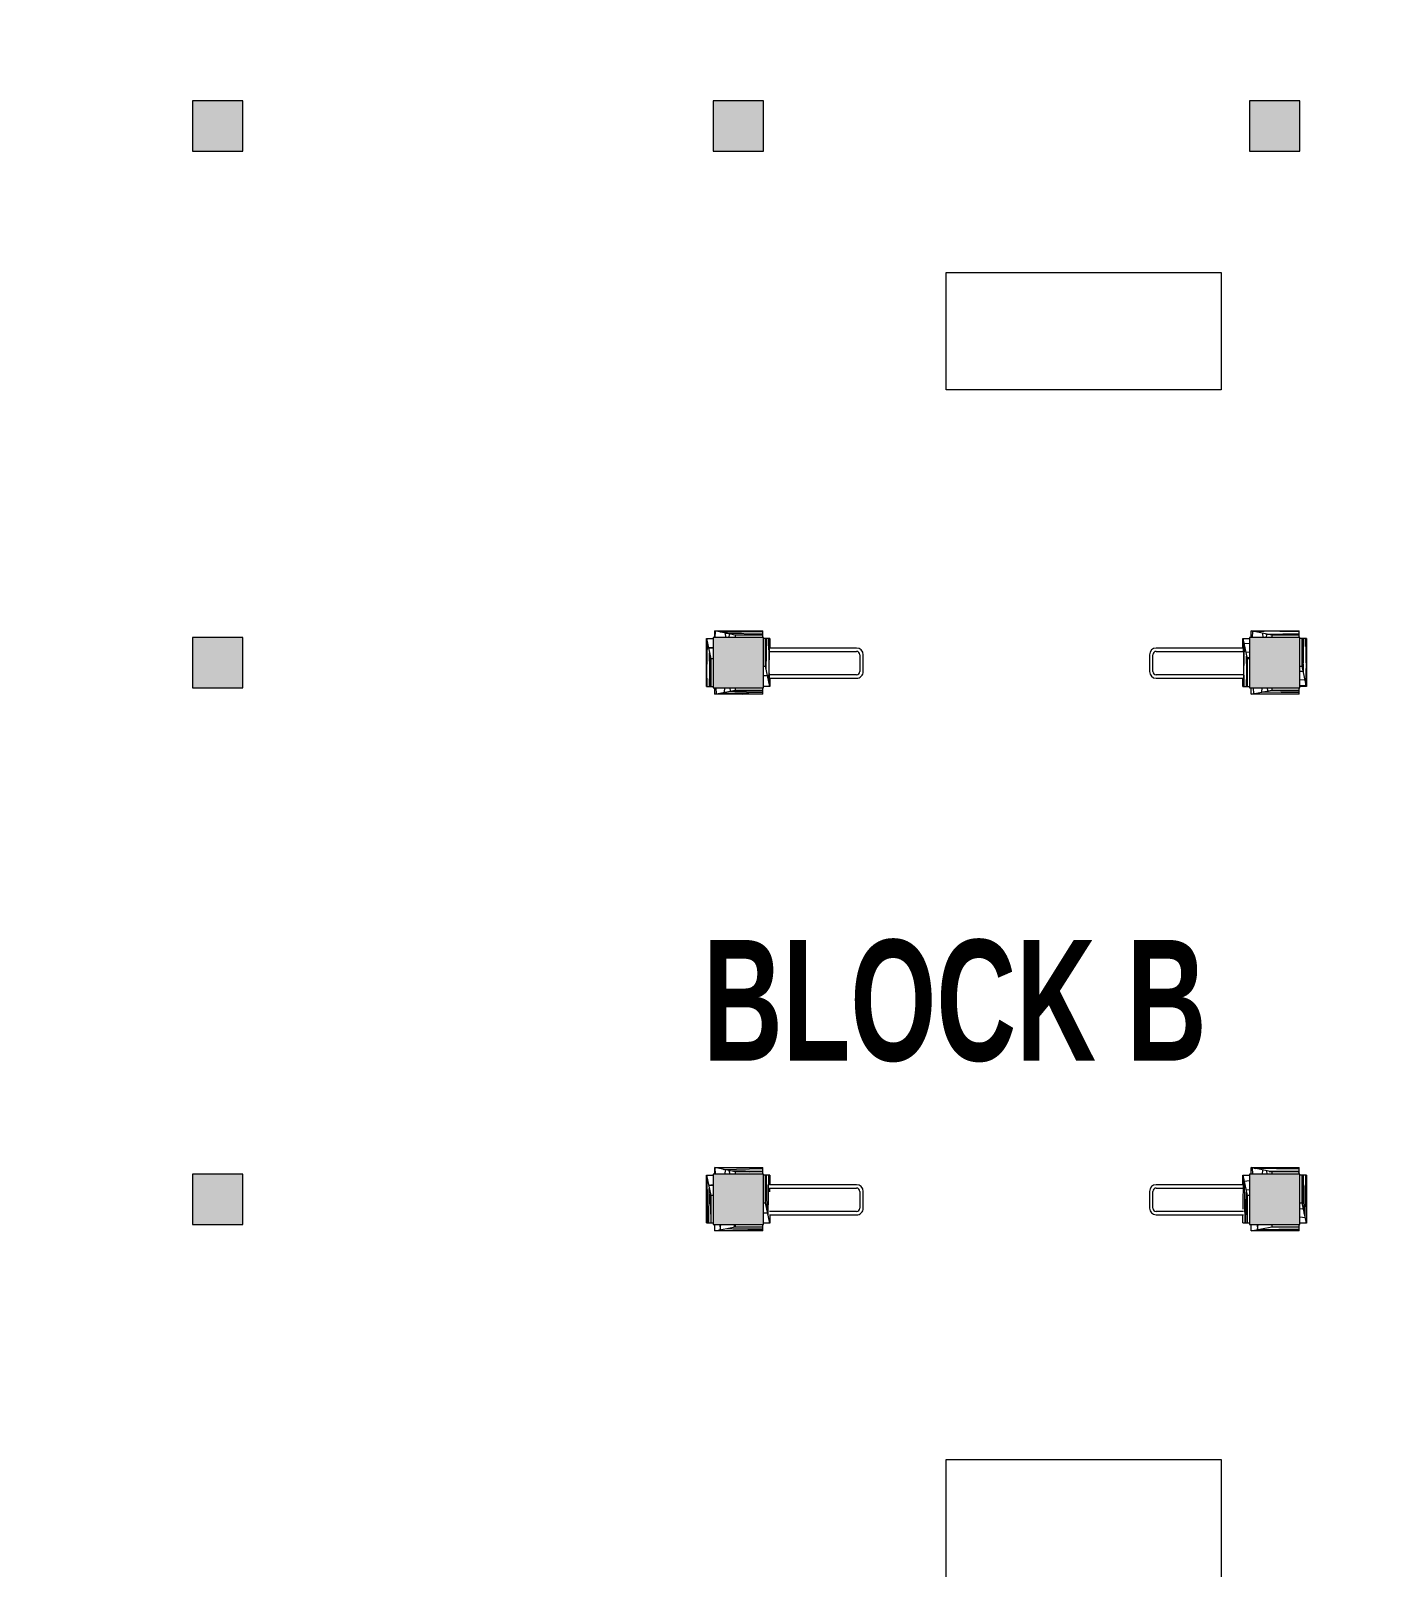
# Model space of a CAD drawing. Header units: millimetres. Extents: x -106145 to 154907, y -84585 to 152038.
# Drawn here: x 30839 to 50844, y 28220 to 51155 of the extents above; entities that cross this region are included whole.
import ezdxf

# ---------------------------------------------------------------- set-up
doc = ezdxf.new("R2010")
doc.units = ezdxf.units.MM
for name, color, linetype, lineweight in [('A-ANNO-DIMS', 7, 'Continuous', 9), ('A-ANNO-DIMS-300', 7, 'Continuous', 9), ('A-FLOR', 7, 'Continuous', 5), ('A-WALL', 7, 'Continuous', 5), ('A-WALL-PATT', 7, 'Continuous', 5), ('G-ANNO-TEXT', 7, 'Continuous', 9), ('S-COLS', 7, 'Continuous', 5)]:
    doc.layers.add(name, color=color, linetype=linetype, lineweight=lineweight)
doc.styles.add('RomanS', font='romans__.ttf', dxfattribs={"width": 0.8, "height": 1200})
doc.styles.add('Swis721 Cn BT_B', font='swisscb.ttf', dxfattribs={"width": 0.8, "height": 1800})
doc.dimstyles.new('Diagonal_-_4_mm_RomanS', dxfattribs={"dimscale": 304.8, "dimtxt": 1219.023462270133, "dimasz": 1.476377952755905, "dimexe": 0.9842519685039369, "dimexo": 0.0625, "dimgap": 0.1968503937007874, "dimtad": 1, "dimdec": 0, "dimzin": 0, "dimdsep": 46, "dimtxsty": 'RomanS', "dimblk1": 'OBLIQUE', "dimblk2": 'OBLIQUE', "dimsah": 1, "dimcen": 0.09, "dimdle": 2.362204724409448, "dimazin": 0, "dimtfac": 1, "dimtdec": 4, "dimtix": 1, "dimtmove": 0, "dimatfit": 3, "dimfxl": 2.362204724409448, "dimfxlon": 1, "dimtvp": 1, "dimtolj": 1, "dimtzin": 0, "dimarcsym": 2})

# ---------------------------------------------------------------- blocks, each defined once
blk = doc.blocks.new('M_Concrete-Rectangular-Column - 750 x 750-8770424-Site Plan -MAIN')
at = {"layer": 'S-COLS', "true_color": 0xeaeaea}
blk.add_hatch(color=254, dxfattribs=at).paths.add_polyline_path([(-374.9999999999494, 374.9999999998974), (-374.9999999999494, -375.0000000000707), (375.000000000036, -375.0000000000707), (375.000000000036, 374.9999999998974), (292.3671047219673, 374.9999999999321)], flags=0)
at = {"layer": 'S-COLS', "color": 254, "true_color": 0xdddddd}
for p, q in [((374.9999999999998, 375), (-375.0000000000001, 375)), ((-375.0000000000001, 375), (-375.0000000000001, -374.9999999999999)), ((374.9999999999998, -374.9999999999999), (374.9999999999998, 375)), ((-375.0000000000001, -374.9999999999999), (374.9999999999998, -374.9999999999999))]:
    blk.add_line(p, q, dxfattribs=at)
blk = doc.blocks.new('M_Concrete-Rectangular-Column - 750 x 750-3585654-Site Plan -MAIN')
at = {"layer": 'S-COLS', "true_color": 0xeaeaea}
blk.add_hatch(color=254, dxfattribs=at).paths.add_polyline_path([(-374.9999999999667, 374.9999999999321), (-374.9999999999667, -375.0000000000707), (375.000000000036, -375.0000000001053), (375.000000000036, 374.9999999999667), (-129.8232236096635, 374.9999999999321)], flags=0)
at = {"layer": 'S-COLS', "color": 254, "true_color": 0xdddddd}
for p, q in [((374.9999999999998, 375), (-375.0000000000001, 375)), ((-375.0000000000001, 375), (-375.0000000000001, -374.9999999999999)), ((374.9999999999998, -374.9999999999999), (374.9999999999998, 375)), ((-375.0000000000001, -374.9999999999999), (374.9999999999998, -374.9999999999999))]:
    blk.add_line(p, q, dxfattribs=at)
blk = doc.blocks.new('Walls 213 - Walls 186-9526310-Site Plan -MAIN')
at = {"layer": 'A-WALL', "color": 254, "true_color": 0xdddddd}
for p, q in [((43152.50151502427, 29952.87207799575), (41855.9199015826, 29952.87207799578)), ((41855.91990158261, 29902.87207799578), (43152.50151502428, 29902.87207799577)), ((43202.50151502428, 29852.87207799577), (43202.50151502428, 29602.87207799573)), ((43252.50151502428, 29602.87207799575), (43252.50151502428, 29852.87207799575)), ((47522.50151502428, 29852.87207799574), (47522.50151502428, 29602.87207799573)), ((47572.50151502427, 29602.87207799573), (47572.50151502428, 29852.87207799574)), ((48921.57729147568, 29952.87207799574), (47622.50151502428, 29952.87207799574)), ((47622.50151502428, 29902.87207799574), (48921.57729147566, 29902.87207799574)), ((43152.50151502428, 29552.87207799573), (41855.91990158261, 29552.87207799573)), ((41855.9199015826, 29502.87207799573), (43152.50151502427, 29502.87207799573)), ((48921.57729147566, 29552.87207799572), (47622.50151502428, 29552.87207799573)), ((47622.50151502428, 29502.87207799573), (48921.57729147566, 29502.87207799572))]:
    blk.add_line(p, q, dxfattribs=at)
for centre, radius, start, end in [((43152.50151502427, 29852.87207799575), 100.0000000000073, 0, 90), ((43152.50151502428, 29852.87207799577), 49.99999999999272, 0, 90), ((47622.50151502428, 29852.87207799574), 100, 90, 180), ((47622.50151502428, 29852.87207799575), 49.99999999999272, 90, 180.000000000008), ((43152.50151502428, 29602.87207799573), 49.99999999999272, 269.9999999999996, 0), ((43152.50151502427, 29602.87207799575), 100.0000000000073, 269.9999999999996, 0), ((47622.50151502428, 29602.87207799573), 100, 180, 269.9999999999996), ((47622.50151502428, 29602.87207799573), 49.99999999999272, 180, 269.9999999999996)]:
    blk.add_arc(centre, radius, start, end, dxfattribs=at)
blk = doc.blocks.new('Walls 198 - Walls 198-9526360-Site Plan -MAIN')
at = {"layer": 'A-WALL-PATT', "true_color": 0xaaaaaa}
h = blk.add_hatch(dxfattribs=at)
h.set_pattern_fill('FP_21', color=253, style=0, pattern_type=2)
h.set_pattern_definition([(85.23200000000001, (40379.173, -4029.926), (-106.1682620678319, 1272.792418860002), []), (94.76799999999996, (40379.173, -4029.926), (-106.1682620678321, -1272.792418860002), [])])
h.paths.add_polyline_path([(41344.26711504773, 38080.12678227783), (41344.26711504773, 38114.03856171708), (41038.74859652929, 38177.51534674731), (41038.74859652929, 38080.12678227783)], flags=0)
h = blk.add_hatch(dxfattribs=at)
h.set_pattern_fill('FP_22', color=253, style=0, pattern_type=2)
h.set_pattern_definition([(0.9960000000000002, (0, 38242.989), (-1272.792084369178, 22.13590389306169), []), (179.004, (0, 38242.989), (-1272.792084369178, -22.13590389306212), [])])
h.paths.add_polyline_path([(41753.74859652928, 38114.03856171708), (41753.74859652921, 38177.51534674731), (41038.74859652929, 38177.51534674731), (41344.26711504773, 38114.03856171708)], flags=0)
at = {"layer": 'A-WALL', "color": 254, "true_color": 0xdddddd}
for p, q in [((41344.26711504769, 38114.03856171704), (41038.74859652925, 38177.51534674728)), ((41038.74859652925, 38080.1267822778), (41038.74859652925, 38177.51534674728)), ((41038.74859652925, 38177.51534674728), (41753.74859652919, 38177.51534674727)), ((41753.74859652922, 38114.03856171704), (41753.74859652919, 38177.51534674727))]:
    blk.add_line(p, q, dxfattribs=at)
at = {"layer": 'A-WALL', "color": 254, "lineweight": 18, "true_color": 0xdddddd}
for p, q in [((41344.2671150477, 38114.03856171705), (41344.2671150477, 38080.1267822778)), ((41753.74859652921, 38114.03856171705), (41344.2671150477, 38114.03856171705)), ((41753.74859652921, 38080.12678227777), (41753.74859652921, 38114.03856171705))]:
    blk.add_line(p, q, dxfattribs=at)
blk = doc.blocks.new('Walls 211 - Walls 198-9526403-Site Plan -MAIN')
at = {"layer": 'A-WALL-PATT', "true_color": 0xaaaaaa}
h = blk.add_hatch(dxfattribs=at)
h.set_pattern_fill('FP_24', color=253, style=0, pattern_type=2)
h.set_pattern_definition([(85.23200000000001, (40379.173, -3969.926), (-106.1682620678319, 1272.792418860002), []), (94.76799999999996, (40379.173, -3969.926), (-106.1682620678321, -1272.792418860002), [])])
h.paths.add_polyline_path([(41038.74859652929, 37292.73821718014), (41344.26711504773, 37356.2150022104), (41344.26711504773, 37390.12678227782), (41038.74859652929, 37390.12678227782)], flags=0)
h = blk.add_hatch(dxfattribs=at)
h.set_pattern_fill('FP_23', color=253, style=0, pattern_type=2)
h.set_pattern_definition([(0.9960000000000002, (0, 37202.027), (-1272.792084369178, 22.13590389306169), []), (179.004, (0, 37202.027), (-1272.792084369178, -22.13590389306212), [])])
h.paths.add_polyline_path([(41038.74859652929, 37292.73821718014), (41753.74859652921, 37292.73821718018), (41753.74859652924, 37356.2150022104), (41344.26711504773, 37356.2150022104)], flags=0)
at = {"layer": 'A-WALL', "color": 254, "true_color": 0xdddddd}
for p, q in [((41038.74859652925, 37292.73821718012), (41038.74859652925, 37390.12678227781)), ((41038.74859652925, 37292.73821718012), (41344.26711504769, 37356.21500221037)), ((41753.74859652919, 37292.73821718014), (41038.74859652925, 37292.73821718012)), ((41753.74859652919, 37292.73821718013), (41753.74859652922, 37356.21500221037))]:
    blk.add_line(p, q, dxfattribs=at)
at = {"layer": 'A-WALL', "color": 254, "lineweight": 18, "true_color": 0xdddddd}
for p, q in [((41344.2671150477, 37390.12678227782), (41344.2671150477, 37356.21500221036)), ((41753.74859652921, 37356.21500221036), (41753.74859652921, 37390.12678227779)), ((41344.2671150477, 37356.21500221036), (41753.74859652921, 37356.21500221036))]:
    blk.add_line(p, q, dxfattribs=at)
blk = doc.blocks.new('Walls 215 - Walls 198-9526430-Site Plan -MAIN')
at = {"layer": 'A-WALL-PATT', "true_color": 0xaaaaaa}
h = blk.add_hatch(dxfattribs=at)
h.set_pattern_fill('FP_26', color=253, style=0, pattern_type=2)
h.set_pattern_definition([(94.76799999999996, (40957.592, -3623.622), (-106.1682620678321, -1272.792418860002), []), (265.232, (40957.592, -3623.622), (106.1682620678321, -1272.792418860002), [])])
h.paths.add_polyline_path([(41344.26711504767, 37356.21500221037), (41344.26711504767, 37390.12676065223), (41038.74859652922, 37390.12676065223), (41038.74859652922, 37292.73821718014)], flags=0)
h = blk.add_hatch(dxfattribs=at)
h.set_pattern_fill('FP_25', color=253, style=0, pattern_type=2)
h.set_pattern_definition([(179.004, (83135.23599999999, 37202.13200000001), (-1272.792084369178, -22.13590389306212), []), (180.996, (83135.23599999999, 37202.13200000001), (1272.792084369178, -22.13590389306212), [])])
h.paths.add_polyline_path([(41753.74859652918, 37356.21500221037), (41344.26711504767, 37356.21500221037), (41038.74859652922, 37292.73821718014), (41753.74859652916, 37292.73821718014)], flags=0)
at = {"layer": 'A-WALL', "color": 254, "true_color": 0xdddddd}
for p, q in [((41038.74859652925, 37292.73821718012), (41038.74859652925, 37390.12676065225)), ((41038.74859652925, 37292.73821718012), (41344.26711504769, 37356.21500221037)), ((41753.74859652919, 37292.73821718014), (41038.74859652925, 37292.73821718012)), ((41753.74859652919, 37292.73821718013), (41753.74859652922, 37356.21500221037))]:
    blk.add_line(p, q, dxfattribs=at)
at = {"layer": 'A-WALL', "color": 254, "lineweight": 18, "true_color": 0xdddddd}
for p, q in [((41344.2671150477, 37390.12676065225), (41344.2671150477, 37356.21500221036)), ((41753.74859652921, 37356.21500221036), (41753.74859652921, 37390.12676065222)), ((41344.2671150477, 37356.21500221036), (41753.74859652921, 37356.21500221036))]:
    blk.add_line(p, q, dxfattribs=at)
blk = doc.blocks.new('Walls 216 - Walls 198-9526457-Site Plan -MAIN')
at = {"layer": 'A-WALL-PATT', "true_color": 0xaaaaaa}
h = blk.add_hatch(dxfattribs=at)
h.set_pattern_fill('FP_28', color=253, style=0, pattern_type=2)
h.set_pattern_definition([(274.768, (40376.816, 79153.875), (106.1682620678319, 1272.792418860002), []), (85.23200000000001, (40376.816, 79153.875), (-106.1682620678319, 1272.792418860002), [])])
h.paths.add_polyline_path([(41038.74859652929, 37292.73821718009), (41344.26711504773, 37356.21500221032), (41344.26711504773, 37390.12682381989), (41038.74859652929, 37390.12682381989)], flags=0)
h = blk.add_hatch(dxfattribs=at)
h.set_pattern_fill('FP_27', color=253, style=0, pattern_type=2)
h.set_pattern_definition([(359.004, (-338.804, 37227.16), (1272.792084369178, 22.13590389306169), []), (0.9960000000000002, (-338.804, 37227.16), (-1272.792084369178, 22.13590389306169), [])])
h.paths.add_polyline_path([(41038.74859652929, 37292.73821718009), (41163.99392061787, 37293.60776218052), (41163.99392061787, 37297.95548718258), (41213.99392061787, 37297.95548718258), (41213.99392061787, 37293.60776218052), (41563.99392061793, 37293.60776218052), (41563.99392061793, 37297.95548718258), (41613.99392061792, 37297.95548718258), (41613.99392061792, 37292.73821718009), (41753.74859652921, 37293.60776218052), (41753.74859652924, 37356.21500221032), (41344.26711504773, 37356.21500221032), (41064.46843584755, 37298.0819610531)], flags=0)
at = {"layer": 'A-WALL', "color": 254, "true_color": 0xdddddd}
for p, q in [((41038.74859652925, 37292.73821718012), (41038.74859652925, 37390.12682381994)), ((41038.74859652925, 37292.73821718012), (41344.26711504769, 37356.21500221037)), ((41163.99392061783, 37292.73821718012), (41038.74859652925, 37292.73821718012)), ((41753.74859652919, 37292.73821718014), (41613.99392061789, 37292.73821718014)), ((41753.74859652919, 37292.73821718013), (41753.74859652922, 37356.21500221037))]:
    blk.add_line(p, q, dxfattribs=at)
at = {"layer": 'A-WALL', "color": 254, "lineweight": 18, "true_color": 0xdddddd}
for p, q in [((41344.2671150477, 37390.12682381994), (41344.2671150477, 37356.21500221036)), ((41753.74859652921, 37356.21500221036), (41753.74859652921, 37390.12682381993)), ((41344.2671150477, 37356.21500221036), (41753.74859652921, 37356.21500221036))]:
    blk.add_line(p, q, dxfattribs=at)
blk = doc.blocks.new('Walls 217 - Walls 198-9526484-Site Plan -MAIN')
at = {"layer": 'A-WALL-PATT', "true_color": 0xaaaaaa}
h = blk.add_hatch(dxfattribs=at)
h.set_pattern_fill('FP_29', color=253, style=0, pattern_type=2)
h.set_pattern_definition([(85.23200000000001, (40323.512, -4029.926), (-106.1682620678319, 1272.792418860002), []), (94.76799999999996, (40323.512, -4029.926), (-106.1682620678321, -1272.792418860002), [])])
h.paths.add_polyline_path([(41038.74859652929, 38080.12682382008), (41344.26711504773, 38080.12682382008), (41344.26711504773, 38114.03856171711), (41038.74859652929, 38177.51534674735)], flags=0)
h = blk.add_hatch(dxfattribs=at)
h.set_pattern_fill('FP_30', color=253, style=0, pattern_type=2)
h.set_pattern_definition([(0.9960000000000002, (-8000, 38242.989), (-1272.792084369178, 22.13590389306169), []), (179.004, (-8000, 38242.989), (-1272.792084369178, -22.13590389306212), [])])
h.paths.add_polyline_path([(41344.26711504773, 38114.03856171711), (41753.74859652924, 38114.03856171711), (41753.74859652924, 38177.51534674735), (41038.74859652929, 38177.51534674735), (41166.26748140411, 38151.02108092755)], flags=0)
at = {"layer": 'A-WALL', "color": 254, "true_color": 0xdddddd}
for p, q in [((41344.26711504769, 38114.03856171704), (41038.74859652925, 38177.51534674728)), ((41038.74859652925, 38080.12676275786), (41038.74859652925, 38177.51534674728)), ((41038.74859652925, 38177.51534674728), (41753.74859652919, 38177.51534674727)), ((41753.74859652922, 38114.03856171704), (41753.74859652919, 38177.51534674727))]:
    blk.add_line(p, q, dxfattribs=at)
at = {"layer": 'A-WALL', "color": 254, "lineweight": 18, "true_color": 0xdddddd}
for p, q in [((41344.2671150477, 38114.03856171705), (41344.2671150477, 38080.12678848975)), ((41753.74859652921, 38114.03856171705), (41344.2671150477, 38114.03856171705)), ((41753.74859652921, 38080.12682297776), (41753.74859652921, 38114.03856171705))]:
    blk.add_line(p, q, dxfattribs=at)
blk = doc.blocks.new('Walls 219 - Walls 198-9526527-Site Plan -MAIN')
at = {"layer": 'A-WALL-PATT', "true_color": 0xaaaaaa}
h = blk.add_hatch(dxfattribs=at)
h.set_pattern_fill('FP_32', color=253, style=0, pattern_type=2)
h.set_pattern_definition([(85.23200000000001, (40323.512, -3969.926), (-106.1682620678319, 1272.792418860002), []), (94.76799999999996, (40323.512, -3969.926), (-106.1682620678321, -1272.792418860002), [])])
h.paths.add_polyline_path([(41038.74859652929, 37292.73821718014), (41344.26711504773, 37356.21500221037), (41344.26711504773, 37390.12676065233), (41038.74859652929, 37390.12676065233)], flags=0)
h = blk.add_hatch(dxfattribs=at)
h.set_pattern_fill('FP_31', color=253, style=0, pattern_type=2)
h.set_pattern_definition([(0.9960000000000002, (-8000, 37202.027), (-1272.792084369178, 22.13590389306169), []), (179.004, (-8000, 37202.027), (-1272.792084369178, -22.13590389306212), [])])
h.paths.add_polyline_path([(41166.26748140411, 37292.73821718014), (41753.74859652924, 37292.73821718017), (41753.74859652924, 37356.21500221041), (41344.26711504773, 37356.21500221041), (41038.74859652929, 37292.73821718014)], flags=0)
at = {"layer": 'A-WALL', "color": 254, "true_color": 0xdddddd}
for p, q in [((41038.74859652925, 37292.73821718012), (41038.74859652925, 37390.12676275789)), ((41038.74859652925, 37292.73821718012), (41344.26711504769, 37356.21500221037)), ((41753.74859652919, 37292.73821718014), (41038.74859652925, 37292.73821718012)), ((41753.74859652919, 37292.73821718013), (41753.74859652922, 37356.21500221037))]:
    blk.add_line(p, q, dxfattribs=at)
at = {"layer": 'A-WALL', "color": 254, "lineweight": 18, "true_color": 0xdddddd}
for p, q in [((41344.2671150477, 37390.12678848978), (41344.2671150477, 37356.21500221036)), ((41753.74859652921, 37356.21500221036), (41753.74859652921, 37390.12682297779)), ((41344.2671150477, 37356.21500221036), (41753.74859652921, 37356.21500221036))]:
    blk.add_line(p, q, dxfattribs=at)
blk = doc.blocks.new('Walls 220 - Walls 198-9526554-Site Plan -MAIN')
at = {"layer": 'A-WALL-PATT', "true_color": 0xaaaaaa}
h = blk.add_hatch(dxfattribs=at)
h.set_pattern_fill('FP_34', color=253, style=0, pattern_type=2)
h.set_pattern_definition([(94.76799999999996, (40957.592, -11623.622), (-106.1682620678321, -1272.792418860002), []), (265.232, (40957.592, -11623.622), (106.1682620678321, -1272.792418860002), [])])
h.paths.add_polyline_path([(41344.26711504763, 37356.21500221041), (41344.26711504763, 37390.12676065219), (41038.7485965292, 37390.12676065219), (41038.7485965292, 37292.73821718014)], flags=0)
h = blk.add_hatch(dxfattribs=at)
h.set_pattern_fill('FP_33', color=253, style=0, pattern_type=2)
h.set_pattern_definition([(179.004, (83135.23599999999, 37199.713), (-1272.792084369178, -22.13590389306212), []), (180.996, (83135.23599999999, 37199.713), (1272.792084369178, -22.13590389306212), [])])
h.paths.add_polyline_path([(41753.74859652918, 37356.21500221041), (41344.26711504763, 37356.21500221041), (41038.7485965292, 37292.73821718014), (41182.43840673046, 37293.60776218057), (41182.43840673046, 37297.95548718263), (41232.43840673046, 37297.95548718263), (41232.43840673046, 37293.60776218057), (41582.43840673046, 37293.60776218057), (41582.43840673046, 37297.95548718263), (41632.43840673047, 37297.95548718263), (41632.43840673047, 37292.73821718014), (41753.74859652914, 37292.73821718014)], flags=0)
at = {"layer": 'A-WALL', "color": 254, "true_color": 0xdddddd}
for p, q in [((41038.74859652925, 37292.73821718012), (41038.74859652925, 37390.12676179464)), ((41038.74859652925, 37292.73821718012), (41344.26711504769, 37356.21500221037)), ((41182.43840673051, 37292.73821718012), (41038.74859652925, 37292.73821718012)), ((41753.74859652919, 37292.73821718014), (41632.43840673051, 37292.73821718014)), ((41753.74859652919, 37292.73821718013), (41753.74859652922, 37356.21500221037))]:
    blk.add_line(p, q, dxfattribs=at)
at = {"layer": 'A-WALL', "color": 254, "lineweight": 18, "true_color": 0xdddddd}
for p, q in [((41344.2671150477, 37390.12678752652), (41344.2671150477, 37356.21500221036)), ((41753.74859652921, 37356.21500221036), (41753.74859652921, 37390.12682201454)), ((41344.2671150477, 37356.21500221036), (41753.74859652921, 37356.21500221036))]:
    blk.add_line(p, q, dxfattribs=at)
blk = doc.blocks.new('Walls 221 - Walls 198-9526581-Site Plan -MAIN')
at = {"layer": 'A-WALL-PATT', "true_color": 0xaaaaaa}
h = blk.add_hatch(dxfattribs=at)
h.set_pattern_fill('FP_36', color=253, style=0, pattern_type=2)
h.set_pattern_definition([(274.768, (40376.816, 87153.875), (106.1682620678319, 1272.792418860002), []), (85.23200000000001, (40376.816, 87153.875), (-106.1682620678319, 1272.792418860002), [])])
h.paths.add_polyline_path([(41038.74859652927, 37292.73821718006), (41344.26711504773, 37356.21500221029), (41344.26711504773, 37390.12676065222), (41038.74859652927, 37390.12676065222)], flags=0)
h = blk.add_hatch(dxfattribs=at)
h.set_pattern_fill('FP_35', color=253, style=0, pattern_type=2)
h.set_pattern_definition([(359.004, (-338.804, 37229.578), (1272.792084369178, 22.13590389306169), []), (0.9960000000000002, (-338.804, 37229.578), (-1272.792084369178, 22.13590389306169), [])])
h.paths.add_polyline_path([(41038.74859652927, 37292.73821718006), (41753.74859652923, 37292.73821718006), (41753.74859652924, 37356.21500221029), (41344.26711504773, 37356.21500221029), (41064.46843584764, 37298.0819610531)], flags=0)
at = {"layer": 'A-WALL', "color": 254, "true_color": 0xdddddd}
for p, q in [((41038.74859652925, 37292.73821718012), (41038.74859652925, 37390.12676212618)), ((41038.74859652925, 37292.73821718012), (41344.26711504769, 37356.21500221037)), ((41753.74859652919, 37292.73821718014), (41038.74859652925, 37292.73821718012)), ((41753.74859652919, 37292.73821718013), (41753.74859652922, 37356.21500221037))]:
    blk.add_line(p, q, dxfattribs=at)
at = {"layer": 'A-WALL', "color": 254, "lineweight": 18, "true_color": 0xdddddd}
for p, q in [((41344.2671150477, 37390.12678785808), (41344.2671150477, 37356.21500221036)), ((41753.74859652921, 37356.21500221036), (41753.74859652921, 37390.12682234613)), ((41344.2671150477, 37356.21500221036), (41753.74859652921, 37356.21500221036))]:
    blk.add_line(p, q, dxfattribs=at)
blk = doc.blocks.new('Walls 222 - Walls 198-9526608-Site Plan -MAIN')
at = {"layer": 'A-WALL-PATT', "true_color": 0xaaaaaa}
h = blk.add_hatch(dxfattribs=at)
h.set_pattern_fill('FP_37', color=253, style=0, pattern_type=2)
h.set_pattern_definition([(85.23200000000001, (40323.512, 3970.074), (-106.1682620678319, 1272.792418860002), []), (94.76799999999996, (40323.512, 3970.074), (-106.1682620678321, -1272.792418860002), [])])
h.paths.add_polyline_path([(41038.74859652927, 38080.12682382003), (41344.26711504775, 38080.12682382003), (41344.26711504775, 38114.03856171708), (41038.74859652927, 38177.51534674731)], flags=0)
h = blk.add_hatch(dxfattribs=at)
h.set_pattern_fill('FP_38', color=253, style=0, pattern_type=2)
h.set_pattern_definition([(0.9960000000000002, (-8000, 38245.408), (-1272.792084369178, 22.13590389306169), []), (179.004, (-8000, 38245.408), (-1272.792084369178, -22.13590389306212), [])])
h.paths.add_polyline_path([(41344.26711504775, 38114.03856171708), (41753.74859652927, 38114.03856171708), (41753.74859652923, 38177.51534674731), (41038.74859652927, 38177.51534674731), (41166.26748140416, 38151.02108092752)], flags=0)
at = {"layer": 'A-WALL', "color": 254, "true_color": 0xdddddd}
for p, q in [((41344.26711504769, 38114.03856171704), (41038.74859652925, 38177.51534674728)), ((41038.74859652925, 38080.12676275786), (41038.74859652925, 38177.51534674728)), ((41038.74859652925, 38177.51534674728), (41753.74859652919, 38177.51534674727)), ((41753.74859652922, 38114.03856171704), (41753.74859652919, 38177.51534674727))]:
    blk.add_line(p, q, dxfattribs=at)
at = {"layer": 'A-WALL', "color": 254, "lineweight": 18, "true_color": 0xdddddd}
for p, q in [((41344.2671150477, 38114.03856171705), (41344.2671150477, 38080.12678848972)), ((41753.74859652921, 38114.03856171705), (41344.2671150477, 38114.03856171705)), ((41753.74859652921, 38080.12682297776), (41753.74859652921, 38114.03856171705))]:
    blk.add_line(p, q, dxfattribs=at)
blk = doc.blocks.new('Walls 224 - Walls 198-9526651-Site Plan -MAIN')
at = {"layer": 'A-WALL-PATT', "true_color": 0xaaaaaa}
h = blk.add_hatch(dxfattribs=at)
h.set_pattern_fill('FP_40', color=253, style=0, pattern_type=2)
h.set_pattern_definition([(85.23200000000001, (40323.512, 4030.074), (-106.1682620678319, 1272.792418860002), []), (94.76799999999996, (40323.512, 4030.074), (-106.1682620678321, -1272.792418860002), [])])
h.paths.add_polyline_path([(41038.74859652927, 37292.73821718014), (41344.26711504775, 37356.21500221037), (41344.26711504775, 37390.12676065232), (41038.74859652927, 37390.12676065232)], flags=0)
h = blk.add_hatch(dxfattribs=at)
h.set_pattern_fill('FP_39', color=253, style=0, pattern_type=2)
h.set_pattern_definition([(0.9960000000000002, (-8000, 37204.446), (-1272.792084369178, 22.13590389306169), []), (179.004, (-8000, 37204.446), (-1272.792084369178, -22.13590389306212), [])])
h.paths.add_polyline_path([(41166.26748140416, 37292.73821718014), (41753.74859652923, 37292.73821718017), (41753.74859652927, 37356.21500221037), (41344.26711504775, 37356.21500221037), (41038.74859652927, 37292.73821718014)], flags=0)
at = {"layer": 'A-WALL', "color": 254, "true_color": 0xdddddd}
for p, q in [((41038.74859652925, 37292.73821718012), (41038.74859652925, 37390.12676275789)), ((41038.74859652925, 37292.73821718012), (41344.26711504769, 37356.21500221037)), ((41753.74859652919, 37292.73821718014), (41038.74859652925, 37292.73821718012)), ((41753.74859652919, 37292.73821718013), (41753.74859652922, 37356.21500221037))]:
    blk.add_line(p, q, dxfattribs=at)
at = {"layer": 'A-WALL', "color": 254, "lineweight": 18, "true_color": 0xdddddd}
for p, q in [((41344.2671150477, 37390.12678848976), (41344.2671150477, 37356.21500221036)), ((41753.74859652921, 37356.21500221036), (41753.74859652921, 37390.12682297776)), ((41344.2671150477, 37356.21500221036), (41753.74859652921, 37356.21500221036))]:
    blk.add_line(p, q, dxfattribs=at)
blk = doc.blocks.new('Walls 225 - Walls 198-9526678-Site Plan -MAIN')
at = {"layer": 'A-WALL-PATT', "true_color": 0xaaaaaa}
h = blk.add_hatch(dxfattribs=at)
h.set_pattern_fill('FP_42', color=253, style=0, pattern_type=2)
h.set_pattern_definition([(94.76799999999996, (40901.931, -11623.622), (-106.1682620678321, -1272.792418860002), []), (265.232, (40901.931, -11623.622), (106.1682620678321, -1272.792418860002), [])])
h.paths.add_polyline_path([(41344.26711504767, 37356.21500221036), (41344.26711504767, 37390.12676065228), (41038.74859652924, 37390.12676065228), (41038.74859652924, 37292.73821718013), (41107.81664740863, 37307.0883058078)], flags=0)
h = blk.add_hatch(dxfattribs=at)
h.set_pattern_fill('FP_41', color=253, style=0, pattern_type=2)
h.set_pattern_definition([(179.004, (75135.23599999999, 37199.713), (-1272.792084369178, -22.13590389306212), []), (180.996, (75135.23599999999, 37199.713), (1272.792084369178, -22.13590389306212), [])])
h.paths.add_polyline_path([(41753.74859652919, 37356.21500221036), (41344.26711504767, 37356.21500221036), (41038.74859652924, 37292.73821718013), (41182.43840673049, 37293.60776218055), (41182.43840673049, 37297.95548718262), (41232.43840673049, 37297.95548718262), (41232.43840673049, 37293.60776218055), (41582.4384067305, 37293.60776218058), (41582.4384067305, 37297.95548718265), (41632.4384067305, 37297.95548718265), (41632.4384067305, 37292.73821718017), (41753.74859652918, 37293.60776218058), (41753.74859652918, 37297.95548718265)], flags=0)
at = {"layer": 'A-WALL', "color": 254, "true_color": 0xdddddd}
for p, q in [((41038.74859652925, 37292.73821718012), (41038.74859652925, 37390.12676179474)), ((41038.74859652925, 37292.73821718012), (41344.26711504769, 37356.21500221037)), ((41182.43840673051, 37292.73821718012), (41038.74859652925, 37292.73821718012)), ((41753.74859652919, 37292.73821718014), (41632.43840673051, 37292.73821718014)), ((41753.74859652919, 37292.73821718013), (41753.74859652922, 37356.21500221037))]:
    blk.add_line(p, q, dxfattribs=at)
at = {"layer": 'A-WALL', "color": 254, "lineweight": 18, "true_color": 0xdddddd}
for p, q in [((41344.2671150477, 37390.12678752661), (41344.2671150477, 37356.21500221036)), ((41753.74859652921, 37356.21500221036), (41753.74859652921, 37390.12682201462)), ((41344.2671150477, 37356.21500221036), (41753.74859652921, 37356.21500221036))]:
    blk.add_line(p, q, dxfattribs=at)
blk = doc.blocks.new('Walls 226 - Walls 198-9526705-Site Plan -MAIN')
at = {"layer": 'A-WALL-PATT', "true_color": 0xaaaaaa}
h = blk.add_hatch(dxfattribs=at)
h.set_pattern_fill('FP_44', color=253, style=0, pattern_type=2)
h.set_pattern_definition([(274.768, (40432.476, 87153.875), (106.1682620678319, 1272.792418860002), []), (85.23200000000001, (40432.476, 87153.875), (-106.1682620678319, 1272.792418860002), [])])
h.paths.add_polyline_path([(41038.74859652929, 37292.73821718006), (41344.26711504775, 37356.21500221032), (41344.26711504775, 37390.12676065218), (41038.74859652929, 37390.12676065214)], flags=0)
h = blk.add_hatch(dxfattribs=at)
h.set_pattern_fill('FP_43', color=253, style=0, pattern_type=2)
h.set_pattern_definition([(359.004, (7661.196, 37229.578), (1272.792084369178, 22.13590389306169), []), (0.9960000000000002, (7661.196, 37229.578), (-1272.792084369178, 22.13590389306169), [])])
h.paths.add_polyline_path([(41038.74859652929, 37292.73821718006), (41753.74859652923, 37292.73821718009), (41753.74859652927, 37356.21500221032), (41344.26711504775, 37356.21500221032)], flags=0)
at = {"layer": 'A-WALL', "color": 254, "true_color": 0xdddddd}
for p, q in [((41038.74859652925, 37292.73821718012), (41038.74859652925, 37390.12676212611)), ((41038.74859652925, 37292.73821718012), (41344.26711504769, 37356.21500221037)), ((41753.74859652919, 37292.73821718014), (41038.74859652925, 37292.73821718012)), ((41753.74859652919, 37292.73821718013), (41753.74859652922, 37356.21500221037))]:
    blk.add_line(p, q, dxfattribs=at)
at = {"layer": 'A-WALL', "color": 254, "lineweight": 18, "true_color": 0xdddddd}
for p, q in [((41344.2671150477, 37390.126787858), (41344.2671150477, 37356.21500221036)), ((41753.74859652921, 37356.21500221036), (41753.74859652921, 37390.12682234603)), ((41344.2671150477, 37356.21500221036), (41753.74859652921, 37356.21500221036))]:
    blk.add_line(p, q, dxfattribs=at)
blk = doc.blocks.new('Walls 227 - Walls 198-9526732-Site Plan -MAIN')
at = {"layer": 'A-WALL-PATT', "true_color": 0xaaaaaa}
h = blk.add_hatch(dxfattribs=at)
h.set_pattern_fill('FP_45', color=253, style=0, pattern_type=2)
h.set_pattern_definition([(85.23200000000001, (40379.173, 3970.074), (-106.1682620678319, 1272.792418860002), []), (94.76799999999996, (40379.173, 3970.074), (-106.1682620678321, -1272.792418860002), [])])
h.paths.add_polyline_path([(41344.26711504777, 38080.12681033436), (41344.26711504777, 38114.03856171708), (41038.74859652932, 38177.51534674731), (41038.74859652932, 38080.12681033436)], flags=0)
h = blk.add_hatch(dxfattribs=at)
h.set_pattern_fill('FP_46', color=253, style=0, pattern_type=2)
h.set_pattern_definition([(0.9960000000000002, (0, 38245.408), (-1272.792084369178, 22.13590389306169), []), (179.004, (0, 38245.408), (-1272.792084369178, -22.13590389306212), [])])
h.paths.add_polyline_path([(41753.74859652928, 38114.03856171708), (41753.74859652924, 38177.51534674731), (41038.74859652932, 38177.51534674731), (41344.26711504777, 38114.03856171708)], flags=0)
at = {"layer": 'A-WALL', "color": 254, "true_color": 0xdddddd}
for p, q in [((41344.26711504769, 38114.03856171704), (41038.74859652925, 38177.51534674728)), ((41038.74859652925, 38080.12681033432), (41038.74859652925, 38177.51534674728)), ((41038.74859652925, 38177.51534674728), (41753.74859652919, 38177.51534674727)), ((41753.74859652922, 38114.03856171704), (41753.74859652919, 38177.51534674727))]:
    blk.add_line(p, q, dxfattribs=at)
at = {"layer": 'A-WALL', "color": 254, "lineweight": 18, "true_color": 0xdddddd}
for p, q in [((41344.2671150477, 38114.03856171705), (41344.2671150477, 38080.12681033432)), ((41753.74859652921, 38114.03856171705), (41344.2671150477, 38114.03856171705)), ((41753.74859652921, 38080.1268103343), (41753.74859652921, 38114.03856171705))]:
    blk.add_line(p, q, dxfattribs=at)
blk = doc.blocks.new('Walls 229 - Walls 198-9526775-Site Plan -MAIN')
at = {"layer": 'A-WALL-PATT', "true_color": 0xaaaaaa}
h = blk.add_hatch(dxfattribs=at)
h.set_pattern_fill('FP_48', color=253, style=0, pattern_type=2)
h.set_pattern_definition([(85.23200000000001, (40379.173, 4030.074), (-106.1682620678319, 1272.792418860002), []), (94.76799999999996, (40379.173, 4030.074), (-106.1682620678321, -1272.792418860002), [])])
h.paths.add_polyline_path([(41038.74859652932, 37292.73821718014), (41344.26711504777, 37356.21500221037), (41344.26711504777, 37390.12681033431), (41038.74859652932, 37390.12681033431)], flags=0)
h = blk.add_hatch(dxfattribs=at)
h.set_pattern_fill('FP_47', color=253, style=0, pattern_type=2)
h.set_pattern_definition([(0.9960000000000002, (0, 37204.446), (-1272.792084369178, 22.13590389306169), []), (179.004, (0, 37204.446), (-1272.792084369178, -22.13590389306212), [])])
h.paths.add_polyline_path([(41038.74859652932, 37292.73821718014), (41753.74859652924, 37292.73821718018), (41753.74859652928, 37356.21500221041), (41344.26711504777, 37356.21500221041)], flags=0)
at = {"layer": 'A-WALL', "color": 254, "true_color": 0xdddddd}
for p, q in [((41038.74859652925, 37292.73821718012), (41038.74859652925, 37390.12681033431)), ((41038.74859652925, 37292.73821718012), (41344.26711504769, 37356.21500221037)), ((41753.74859652919, 37292.73821718014), (41038.74859652925, 37292.73821718012)), ((41753.74859652919, 37292.73821718013), (41753.74859652922, 37356.21500221037))]:
    blk.add_line(p, q, dxfattribs=at)
at = {"layer": 'A-WALL', "color": 254, "lineweight": 18, "true_color": 0xdddddd}
for p, q in [((41344.2671150477, 37390.12681033431), (41344.2671150477, 37356.21500221036)), ((41753.74859652921, 37356.21500221036), (41753.74859652921, 37390.12681033428)), ((41344.2671150477, 37356.21500221036), (41753.74859652921, 37356.21500221036))]:
    blk.add_line(p, q, dxfattribs=at)
blk = doc.blocks.new('Walls 230 - Walls 198-9526802-Site Plan -MAIN')
at = {"layer": 'A-WALL-PATT', "true_color": 0xaaaaaa}
h = blk.add_hatch(dxfattribs=at)
h.set_pattern_fill('FP_50', color=253, style=0, pattern_type=2)
h.set_pattern_definition([(94.76799999999996, (40901.931, -3623.622), (-106.1682620678321, -1272.792418860002), []), (265.232, (40901.931, -3623.622), (106.1682620678321, -1272.792418860002), [])])
h.paths.add_polyline_path([(41344.26711504768, 37356.21500221037), (41344.26711504768, 37390.1267606523), (41038.74859652922, 37390.1267606523), (41038.74859652922, 37292.73821718014), (41107.8166474087, 37307.08830580783)], flags=0)
h = blk.add_hatch(dxfattribs=at)
h.set_pattern_fill('FP_49', color=253, style=0, pattern_type=2)
h.set_pattern_definition([(179.004, (75135.23599999999, 37202.13200000001), (-1272.792084369178, -22.13590389306212), []), (180.996, (75135.23599999999, 37202.13200000001), (1272.792084369178, -22.13590389306212), [])])
h.paths.add_polyline_path([(41753.74859652919, 37356.21500221037), (41344.26711504768, 37356.21500221041), (41038.74859652922, 37292.73821718014), (41753.74859652918, 37292.73821718014)], flags=0)
at = {"layer": 'A-WALL', "color": 254, "true_color": 0xdddddd}
for p, q in [((41038.74859652925, 37292.73821718012), (41038.74859652925, 37390.1267606523)), ((41038.74859652925, 37292.73821718012), (41344.26711504769, 37356.21500221037)), ((41753.74859652919, 37292.73821718014), (41038.74859652925, 37292.73821718012)), ((41753.74859652919, 37292.73821718013), (41753.74859652922, 37356.21500221037))]:
    blk.add_line(p, q, dxfattribs=at)
at = {"layer": 'A-WALL', "color": 254, "lineweight": 18, "true_color": 0xdddddd}
for p, q in [((41344.2671150477, 37390.1267606523), (41344.2671150477, 37356.21500221036)), ((41753.74859652921, 37356.21500221036), (41753.74859652921, 37390.12676065228)), ((41344.2671150477, 37356.21500221036), (41753.74859652921, 37356.21500221036))]:
    blk.add_line(p, q, dxfattribs=at)
blk = doc.blocks.new('Walls 231 - Walls 198-9526829-Site Plan -MAIN')
at = {"layer": 'A-WALL-PATT', "true_color": 0xaaaaaa}
h = blk.add_hatch(dxfattribs=at)
h.set_pattern_fill('FP_52', color=253, style=0, pattern_type=2)
h.set_pattern_definition([(274.768, (40432.476, 79153.875), (106.1682620678319, 1272.792418860002), []), (85.23200000000001, (40432.476, 79153.875), (-106.1682620678319, 1272.792418860002), [])])
h.paths.add_polyline_path([(41038.74859652931, 37292.73821718006), (41344.26711504773, 37356.21500221032), (41344.26711504773, 37390.12682381982), (41038.74859652931, 37390.12682381979)], flags=0)
h = blk.add_hatch(dxfattribs=at)
h.set_pattern_fill('FP_51', color=253, style=0, pattern_type=2)
h.set_pattern_definition([(359.004, (7661.196, 37227.16), (1272.792084369178, 22.13590389306169), []), (0.9960000000000002, (7661.196, 37227.16), (-1272.792084369178, 22.13590389306169), [])])
h.paths.add_polyline_path([(41038.74859652931, 37292.73821718006), (41163.99392061787, 37293.60776218044), (41163.99392061787, 37297.95548718252), (41213.99392061787, 37297.95548718252), (41213.99392061787, 37293.60776218044), (41563.99392061793, 37293.60776218048), (41563.99392061793, 37297.95548718255), (41613.99392061793, 37297.95548718255), (41613.99392061793, 37292.73821718009), (41753.74859652923, 37292.73821718009), (41753.74859652924, 37356.21500221032), (41344.26711504773, 37356.21500221032), (41042.93378171447, 37293.60776218044)], flags=0)
at = {"layer": 'A-WALL', "color": 254, "true_color": 0xdddddd}
for p, q in [((41038.74859652925, 37292.73821718012), (41038.74859652925, 37390.12682381988)), ((41038.74859652925, 37292.73821718012), (41344.26711504769, 37356.21500221037)), ((41163.99392061783, 37292.73821718012), (41038.74859652925, 37292.73821718012)), ((41753.74859652919, 37292.73821718014), (41613.99392061789, 37292.73821718014)), ((41753.74859652919, 37292.73821718013), (41753.74859652922, 37356.21500221037))]:
    blk.add_line(p, q, dxfattribs=at)
at = {"layer": 'A-WALL', "color": 254, "lineweight": 18, "true_color": 0xdddddd}
for p, q in [((41344.2671150477, 37390.1268238199), (41344.2671150477, 37356.21500221036)), ((41753.74859652921, 37356.21500221036), (41753.74859652921, 37390.12682381988)), ((41344.2671150477, 37356.21500221036), (41753.74859652921, 37356.21500221036))]:
    blk.add_line(p, q, dxfattribs=at)
blk = doc.blocks.new('Walls 185 - Walls 186-9526844-Site Plan -MAIN')
at = {"layer": 'A-WALL', "color": 254, "true_color": 0xdddddd}
for p, q in [((43152.50151502427, 29952.87207799575), (41855.91990158261, 29952.87207799578)), ((41855.91990158261, 29902.87207799578), (43152.50151502428, 29902.87207799577)), ((43202.50151502428, 29852.87207799577), (43202.50151502428, 29602.87207799573)), ((43252.50151502428, 29602.87207799575), (43252.50151502428, 29852.87207799575)), ((47522.50151502428, 29852.87207799574), (47522.50151502428, 29602.87207799573)), ((47572.50151502427, 29602.87207799573), (47572.50151502428, 29852.87207799574)), ((48921.57729147568, 29952.87207799574), (47622.50151502428, 29952.87207799574)), ((47622.50151502428, 29902.87207799574), (48921.57729147568, 29902.87207799574)), ((43152.50151502428, 29552.87207799573), (41855.91990158261, 29552.87207799573)), ((41855.91990158261, 29502.87207799573), (43152.50151502427, 29502.87207799573)), ((48921.57729147568, 29552.87207799572), (47622.50151502428, 29552.87207799573)), ((47622.50151502428, 29502.87207799573), (48921.57729147566, 29502.87207799572))]:
    blk.add_line(p, q, dxfattribs=at)
for centre, radius, start, end in [((43152.50151502427, 29852.87207799575), 100.0000000000073, 0, 90), ((43152.50151502428, 29852.87207799577), 49.99999999999272, 0, 90), ((47622.50151502428, 29852.87207799574), 100, 90, 180), ((47622.50151502428, 29852.87207799575), 49.99999999999272, 90, 180.000000000008), ((43152.50151502428, 29602.87207799573), 49.99999999999272, 269.9999999999996, 0), ((43152.50151502427, 29602.87207799575), 100.0000000000073, 269.9999999999996, 0), ((47622.50151502428, 29602.87207799573), 100, 180, 269.9999999999996), ((47622.50151502428, 29602.87207799573), 49.99999999999272, 180, 269.9999999999996)]:
    blk.add_arc(centre, radius, start, end, dxfattribs=at)
blk = doc.blocks.new('2022_11_09_AB BLOCKFACADE WITH CONTINOUS WINDOW_rvt-1-Site Plan -MAIN')
at = {"layer": 'A-FLOR', "color": 254, "true_color": 0xdddddd}
for p, q in [((44488.74859652921, 47549.99839850839), (48588.74859652924, 47549.99839850836)), ((44488.74859652921, 45799.9983985084), (44488.74859652921, 47549.99839850839)), ((48588.74859652924, 47549.99839850836), (48588.74859652923, 45799.99839850837)), ((48588.74859652923, 45799.99839850837), (44488.74859652921, 45799.9983985084)), ((44488.74859652919, 29854.99839850832), (48588.7485965292, 29854.99839850827)), ((44488.74859652919, 28104.99839850834), (44488.74859652919, 29854.99839850832)), ((48588.7485965292, 29854.99839850827), (48588.74859652919, 28104.99839850831))]:
    blk.add_line(p, q, dxfattribs=at)
at = {"color": 253, "lineweight": 5, "true_color": 0xaaaaaa}
for name, p, rotation in [('M_Concrete-Rectangular-Column - 750 x 750-3585654-Site Plan -MAIN', (33623.74862179644, 49735.00209514036), 90.00000482565875), ('M_Concrete-Rectangular-Column - 750 x 750-3585654-Site Plan -MAIN', (41388.74856494532, 49735.05235820868), 89.99999999999878), ('M_Concrete-Rectangular-Column - 750 x 750-3585654-Site Plan -MAIN', (49388.74859652919, 49735.05235164914), 90.00000482565875), ('M_Concrete-Rectangular-Column - 750 x 750-3585654-Site Plan -MAIN', (33623.74862179642, 41735.00209514033), 90.00000482565875), ('Walls 215 - Walls 198-9526430-Site Plan -MAIN', (3623.621804293436, 83135.23608871407), 269.9999999999995), ('M_Concrete-Rectangular-Column - 750 x 750-8770424-Site Plan -MAIN', (41388.74856494532, 41735.05235820868), 89.99999999999886), ('Walls 216 - Walls 198-9526457-Site Plan -MAIN', (79153.87538876451, 338.8037613646667), 89.99999999999895), ('Walls 220 - Walls 198-9526554-Site Plan -MAIN', (11623.6218042935, 83135.236088714), 269.9999999999995), ('M_Concrete-Rectangular-Column - 750 x 750-8770424-Site Plan -MAIN', (49388.74859652919, 41735.05236816699), 90.00000482565875), ('Walls 221 - Walls 198-9526581-Site Plan -MAIN', (87153.87538876457, 338.8037613645887), 89.99999999999895), ('M_Concrete-Rectangular-Column - 750 x 750-3585654-Site Plan -MAIN', (33623.74862811362, 33735.05234508958), 90.00000000000034), ('Walls 230 - Walls 198-9526802-Site Plan -MAIN', (3623.621804293376, 75135.23606065752), 269.9999999999995), ('M_Concrete-Rectangular-Column - 750 x 750-8770424-Site Plan -MAIN', (41388.74856494533, 33735.05235820869), 89.9999999999988), ('Walls 231 - Walls 198-9526829-Site Plan -MAIN', (79153.87538876444, -7661.196266691875), 89.99999999999895), ('Walls 225 - Walls 198-9526678-Site Plan -MAIN', (11623.62180429344, 75135.23606065745), 269.9999999999995), ('M_Concrete-Rectangular-Column - 750 x 750-8770424-Site Plan -MAIN', (49388.74859652919, 33735.05234011044), 90.00000482565797), ('Walls 226 - Walls 198-9526705-Site Plan -MAIN', (87153.8753887645, -7661.196266691953), 89.99999999999895)]:
    blk.add_blockref(name, p, dxfattribs=dict(at, rotation=rotation))
for name, p in [('Walls 198 - Walls 198-9526360-Site Plan -MAIN', (0, 4029.925575930912)), ('Walls 217 - Walls 198-9526484-Site Plan -MAIN', (8000.00000000006, 4029.925575930834)), ('Walls 185 - Walls 186-9526844-Site Plan -MAIN', (0, 11999.92560398745)), ('Walls 211 - Walls 198-9526403-Site Plan -MAIN', (0, 3969.925575930907)), ('Walls 219 - Walls 198-9526527-Site Plan -MAIN', (8000.00000000006, 3969.925575930829)), ('Walls 227 - Walls 198-9526732-Site Plan -MAIN', (0, -3970.07445212563)), ('Walls 222 - Walls 198-9526608-Site Plan -MAIN', (7999.999999999999, -3970.074452125708)), ('Walls 213 - Walls 186-9526310-Site Plan -MAIN', (0, 3999.925575930909)), ('Walls 229 - Walls 198-9526775-Site Plan -MAIN', (0, -4030.074452125635)), ('Walls 224 - Walls 198-9526651-Site Plan -MAIN', (7999.999999999999, -4030.074452125712))]:
    blk.add_blockref(name, p, dxfattribs=at)
blk = doc.blocks.new('DIMBLOCK32-Site Plan -MAIN')
at = {"layer": 'A-ANNO-DIMS-300', "transparency": 16777216}
for p, q in [((-65454.8197126201, 47705.61274220907), (79277.80141438358, 131267.0305104068)), ((79014.26312365879, 130283.492219682), (78504.26312365878, 131166.8381315421)), ((78654.26312365879, 130907.0305104068), (79014.26312365879, 130283.492219682)), ((-64471.28142189528, 47442.07445148431), (-64981.28142189532, 48325.4203633444)), ((-64831.28142189528, 48065.61274220909), (-64471.28142189529, 47442.07445148428))]:
    blk.add_line(p, q, dxfattribs=at)
at = {"layer": 'A-ANNO-DIMS-300', "lineweight": 35, "transparency": 16777216}
for p, q in [((78654.26312365879, 130907.0305104068), (78736.6188395103, 131214.3862262583)), ((78654.26312365879, 130907.0305104068), (78571.90740780729, 130599.6747945553)), ((-64831.28142189531, 48065.61274220909), (-64748.92570604382, 48372.96845806058)), ((-64831.28142189531, 48065.61274220909), (-64913.63713774681, 47758.25702635759))]:
    blk.add_line(p, q, dxfattribs=at)
at = {"layer": 'A-ANNO-DIMS-300', "color": 0, "transparency": 16777216, "insert": (3725.247692164119, 89578.43608849889), "char_height": 1200, "width": 6511.944688772066, "attachment_point": 1, "rotation": 30.000000000000615, "line_spacing_factor": 0.9830834373146233, "style": 'RomanS'}
blk.add_mtext('165683', dxfattribs=at)
blk = doc.blocks.new('_Oblique')
at = {"color": 0, "linetype": 'ByBlock', "lineweight": -2}
blk.add_line((-0.5, -0.5), (0.5, 0.5), dxfattribs=at)

msp = doc.modelspace()

# ---------------------------------------------------------------- block references
at = {"lineweight": 5}
msp.add_blockref('2022_11_09_AB BLOCKFACADE WITH CONTINOUS WINDOW_rvt-1-Site Plan -MAIN', (0, 0), dxfattribs=at)

# ---------------------------------------------------------------- next in the draw order: texts
at = {"layer": 'G-ANNO-TEXT', "insert": (40861.77404219219, 37601.33762216605), "char_height": 1800, "width": 8100.2505, "attachment_point": 1, "style": 'Swis721 Cn BT_B'}
msp.add_mtext('BLOCK B', dxfattribs=at)

# ---------------------------------------------------------------- next in the draw order: dimensions: what is measured, and where the dimension line sits
at = {"layer": 'A-ANNO-DIMS'}
dim = msp.add_linear_dim(base=(78654.26312365878, 130907.0305104068), p1=(-64471.28142189529, 47442.07445148428), p2=(79014.26312365879, 130283.492219682), angle=30.00000000000062, dimstyle='Diagonal_-_4_mm_RomanS', override={"dimpost": '<>', "dimfxl": 165682.8355363924}, dxfattribs=at)
dim.commit()
dim.dimension.update_dxf_attribs({"geometry": 'DIMBLOCK32-Site Plan -MAIN', "text_midpoint": (6578.731324013868, 90062.67803354569)})

doc.saveas('drawing.dxf')
